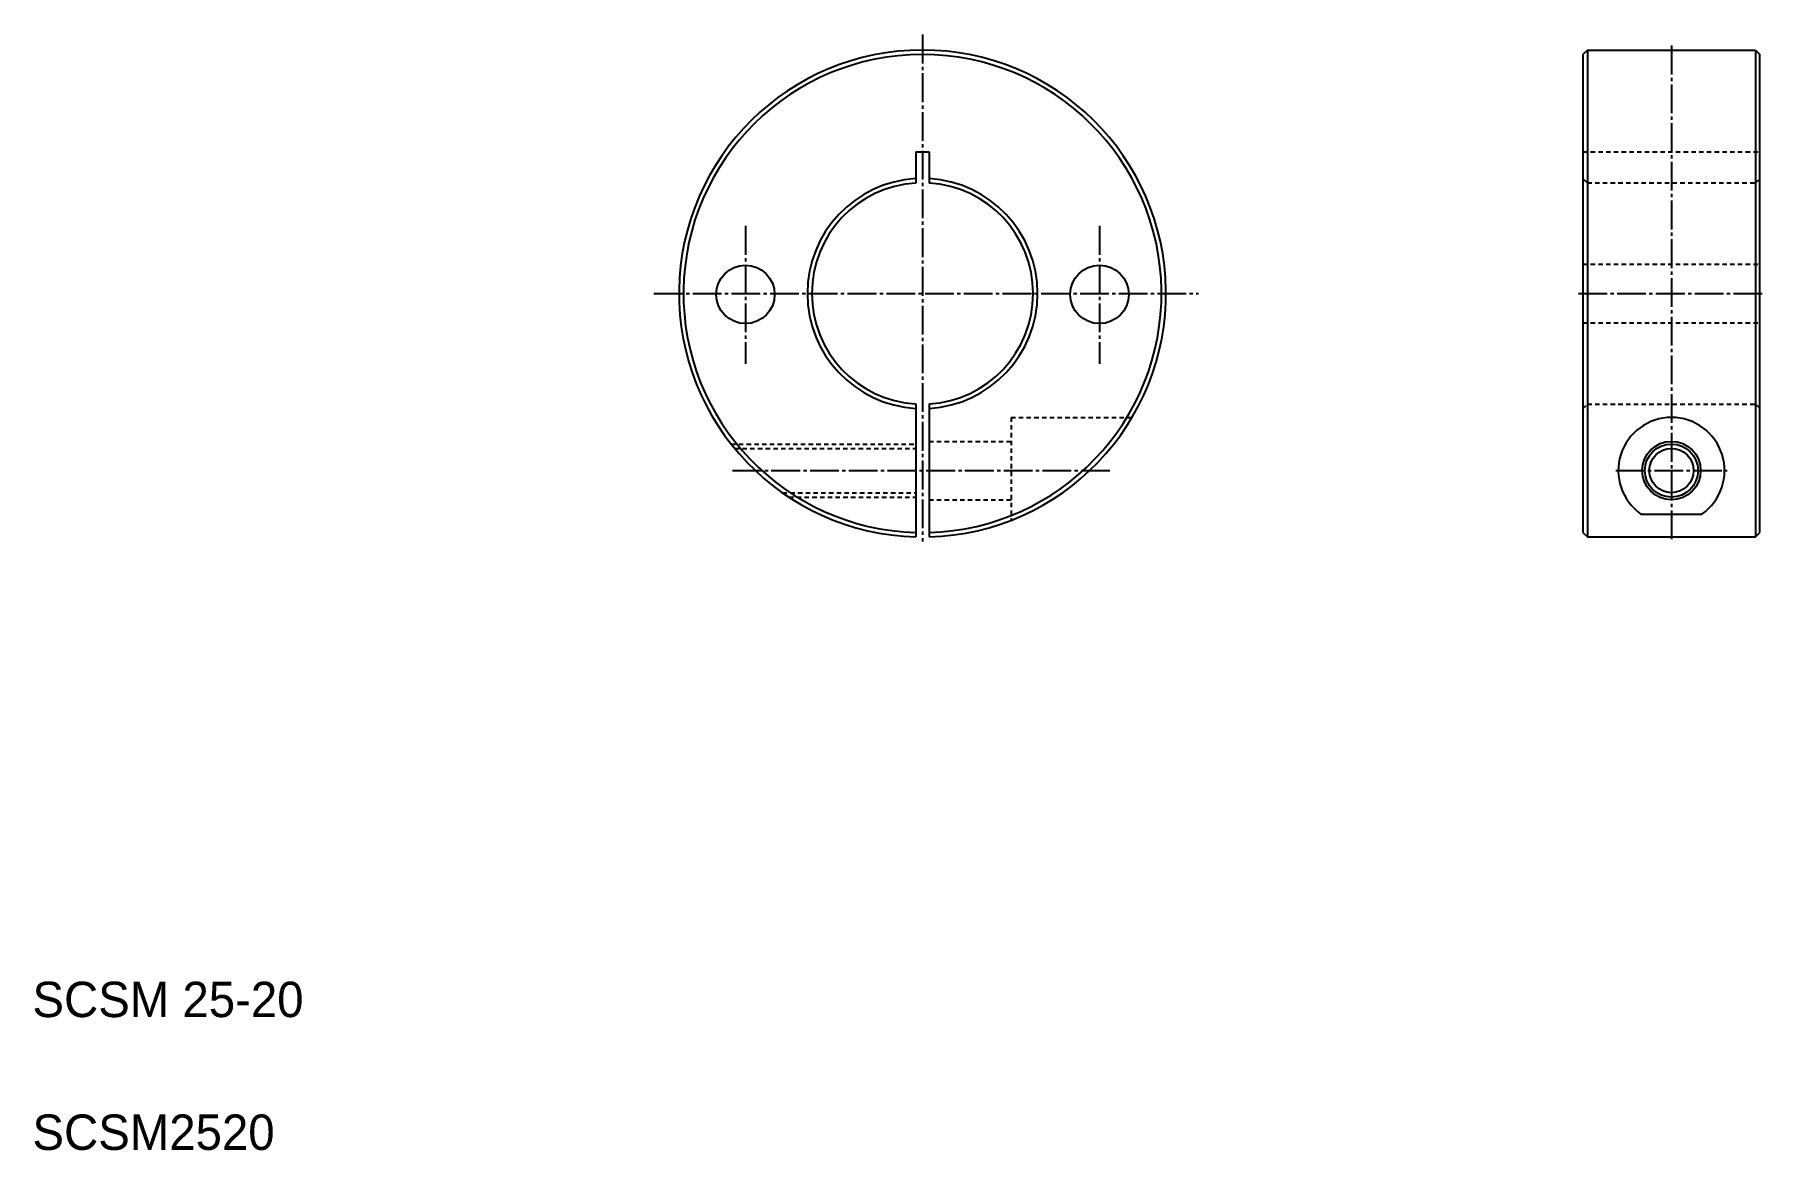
# Model space of a CAD drawing. Extents: x 10 to 206, y 10 to 136.
import ezdxf

# ---------------------------------------------------------------- set-up
doc = ezdxf.new("R2010")
doc.units = 0
doc.header["$LTSCALE"] = 0.25
doc.linetypes.add('CENTER', pattern=[17.5, 13, -1.5, 1.5, -1.5])
doc.linetypes.add('DASHED', pattern=[3.5, 2, -1.5])
doc.layers.get('0').update_dxf_attribs({"linetype": 'CONTINUOUS'})
doc.layers.add('CENTER', color=1, linetype='CENTER')

msp = doc.modelspace()

# ---------------------------------------------------------------- linework, layer by layer
at = {"color": 7, "linetype": 'CONTINUOUS'}
for p, q in [((185.627043, 134.236261), (185.127045, 133.736263)), ((185.627045, 134.236263), (204.627045, 134.236263)), ((185.627045, 134.236263), (185.627045, 79.236263)), ((204.627045, 134.236263), (205.127045, 133.736263)), ((204.627045, 134.236263), (204.627045, 79.236263)), ((109.780744, 122.736263), (111.280744, 122.736263)), ((109.780744, 122.736263), (109.780744, 119.213743)), ((111.280744, 122.736263), (111.280744, 119.213743)), ((109.780744, 94.258783), (109.780744, 79.246492)), ((111.280744, 94.258783), (111.280744, 79.246492)), ((191.682682, 81.823385), (198.571407, 81.823385)), ((185.127045, 79.736263), (185.627045, 79.236263)), ((185.627045, 79.236263), (204.627045, 79.236263)), ((204.627045, 79.236263), (205.127045, 79.736263))]:
    msp.add_line(p, q, dxfattribs=at)
for p, q in [((185.127045, 133.736263), (185.127045, 79.736263)), ((205.127045, 79.736263), (205.127045, 133.736263)), ((188.127045, 119.236263), (188.127045, 119.236363)), ((188.127045, 106.736263), (188.127145, 106.736263))]:
    msp.add_line(p, q)
at = {"color": 3, "linetype": 'DASHED'}
for p, q in [((185.127045, 122.736263), (205.127045, 122.736263)), ((185.627045, 119.236264), (185.127045, 119.736264)), ((185.627045, 119.236263), (204.627045, 119.236263)), ((204.627045, 119.236262), (205.127045, 119.736263)), ((185.127045, 110.036263), (205.127045, 110.036263)), ((185.127045, 103.436263), (205.127045, 103.436263)), ((185.127045, 93.736263), (185.627045, 94.236263)), ((185.627045, 94.236263), (204.627045, 94.236263)), ((204.627045, 94.236264), (205.127045, 93.736263)), ((120.530744, 92.736263), (120.530744, 81.118886)), ((120.530744, 92.736263), (134.200345, 92.736263)), ((111.280744, 90.036263), (120.530744, 90.036263)), ((88.914777, 89.736263), (109.780744, 89.736263)), ((89.31754, 89.236263), (109.780744, 89.236263)), ((94.719356, 84.236263), (109.780744, 84.236263)), ((95.45593, 83.736263), (109.780744, 83.736263)), ((111.280744, 83.436264), (120.530744, 83.436264))]:
    msp.add_line(p, q, dxfattribs=at)
at = {"color": 7, "linetype": 'CONTINUOUS'}
for centre, radius in [((90.530744, 106.636884), 3.3), ((130.530744, 106.636884), 3.3), ((195.127045, 86.736263), 3.3), ((195.127045, 86.736263), 2.5)]:
    msp.add_circle(centre, radius, dxfattribs=at)
at = {"color": 3, "linetype": 'CONTINUOUS'}
msp.add_circle((195.127045, 86.736263), 3, dxfattribs=at)
for radius, start, end in [(27.5, 271.562806, 268.437194), (27, 271.591754, 268.408246)]:
    msp.add_arc((110.530744, 106.736263), radius, start, end)
at = {"color": 7, "linetype": 'CONTINUOUS'}
for centre, radius, start, end in [((110.530744, 106.736263), 13, 93.307371, 266.69263), ((110.530744, 106.736263), 12.5, 93.439822, 266.56018), ((110.530744, 106.736263), 12.5, 273.43981, 86.560189), ((110.530744, 106.736263), 13, 273.30736, 86.69264), ((195.127045, 86.736263), 6, 305.033854, 234.966146)]:
    msp.add_arc(centre, radius, start, end, dxfattribs=at)
at = {"layer": 'CENTER', "color": 1, "linetype": 'CENTER'}
for p, q in [((110.530744, 135.985234), (110.530744, 78.736263)), ((195.127045, 134.736263), (195.127045, 78.736263)), ((90.530744, 114.370185), (90.530744, 98.806826)), ((130.530744, 114.370185), (130.530744, 98.806826)), ((80.200756, 106.736263), (141.713285, 106.736263)), ((184.627045, 106.736263), (205.627045, 106.736263)), ((89.083133, 86.736263), (131.978354, 86.736263)), ((188.827045, 86.736263), (201.427045, 86.736263))]:
    msp.add_line(p, q, dxfattribs=at)

# ---------------------------------------------------------------- texts
for s, p in [('SCSM 25-20', (10, 25)), ('SCSM2520', (10, 10))]:
    msp.add_text(s, height=4).set_placement(p)

doc.saveas('drawing.dxf')
